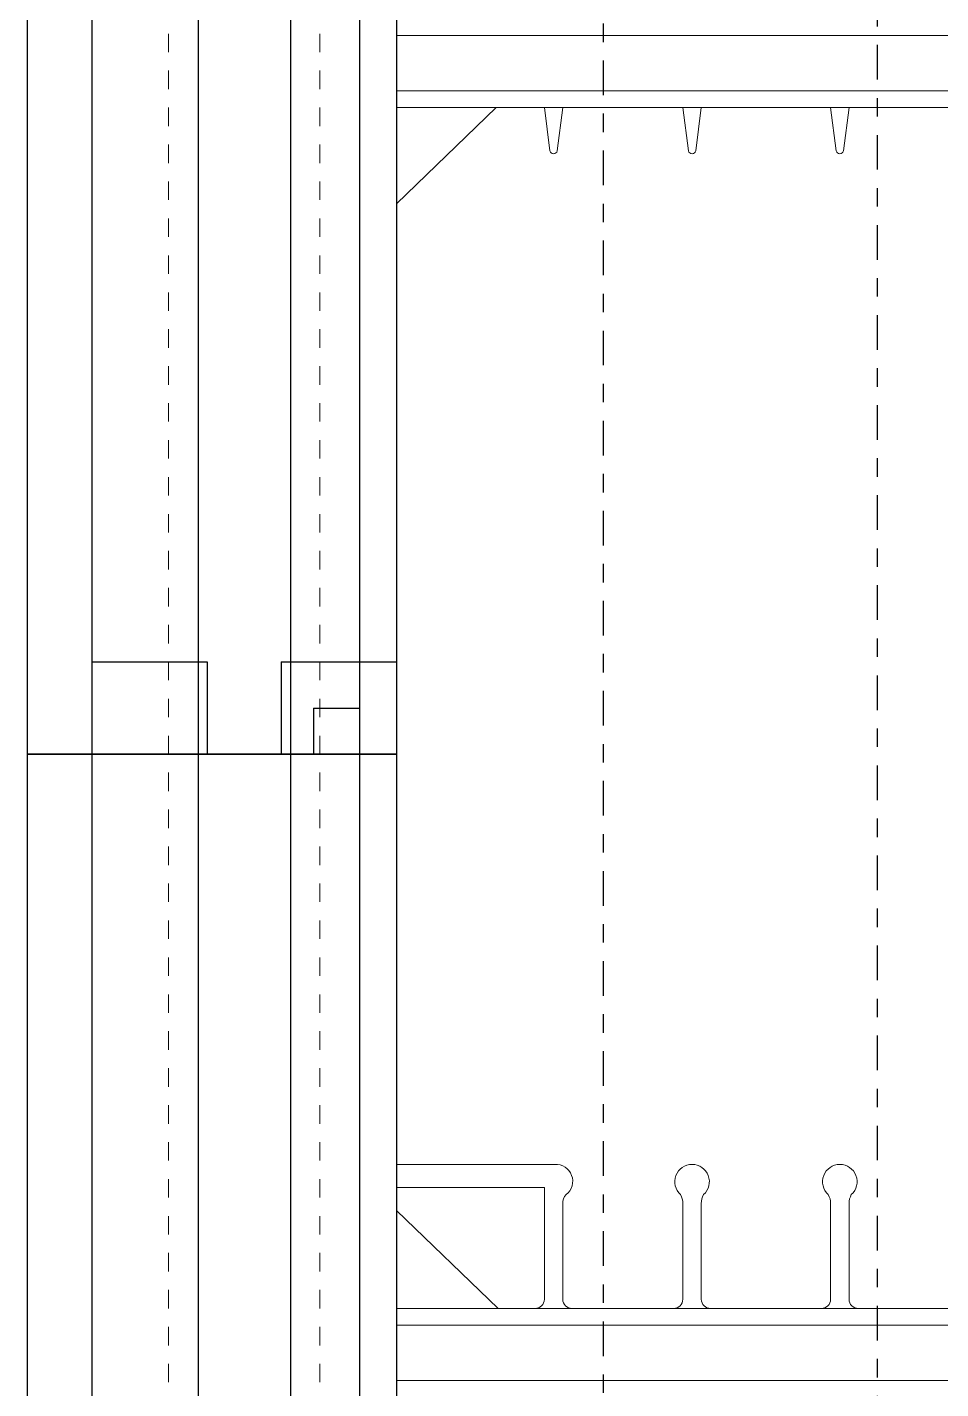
# Model space of a CAD drawing. Header units: inches. Extents: x -81.3 to -8.2, y 163 to 241.3.
# Drawn here: x -52.04 to -47.09, y 190.34 to 197.71 of the extents above; entities that cross this region are included whole.
import ezdxf

# ---------------------------------------------------------------- set-up
doc = ezdxf.new("R2010")
doc.units = ezdxf.units.IN
doc.header["$MEASUREMENT"] = 0
for name, pattern in [('CENTER', [2, 1.25, -0.25, 0.25, -0.25]), ('DASHED2', [0.375, 0.25, -0.125]), ('HIDDEN', [0.375, 0.25, -0.125])]:
    doc.linetypes.add(name, pattern=pattern)
for name, color, linetype, lineweight in [('A2 Hatch', 8, 'Continuous', 9), ('DETAILS', 7, 'Continuous', 13), ('REBAR', 2, 'CENTER', 30)]:
    doc.layers.add(name, color=color, linetype=linetype, lineweight=lineweight)

msp = doc.modelspace()

# ---------------------------------------------------------------- linework, layer by layer
at = {"color": 1}
for p, q in [((-51.6863, 206.2715), (-51.6863, 193.7715)), ((-51.1113, 206.2715), (-51.1113, 193.7715)), ((-50.6113, 206.2715), (-50.6113, 193.7715)), ((-50.0363, 206.2715), (-50.0363, 193.7715)), ((-50.2363, 206.0215), (-50.2363, 193.7715)), ((-52.0363, 205.7715), (-52.0363, 193.7715)), ((-51.6863, 194.2715), (-51.0613, 194.2715)), ((-51.6863, 194.2715), (-51.0613, 194.2715)), ((-51.6863, 194.2715), (-51.0613, 194.2715)), ((-51.6863, 194.2715), (-51.0613, 194.2715)), ((-51.6863, 194.2715), (-51.0613, 194.2715)), ((-51.6863, 194.2715), (-51.0613, 194.2715)), ((-51.6863, 194.2715), (-51.0613, 194.2715)), ((-51.6863, 194.2715), (-51.0613, 194.2715)), ((-51.6863, 194.2715), (-51.0613, 194.2715)), ((-51.6863, 194.2715), (-51.0613, 194.2715)), ((-51.6863, 194.2715), (-51.0613, 194.2715)), ((-51.6863, 194.2715), (-51.0613, 194.2715)), ((-51.6863, 194.2715), (-51.0613, 194.2715)), ((-51.6863, 194.2715), (-51.0613, 194.2715)), ((-51.6863, 194.2715), (-51.0613, 194.2715)), ((-51.6863, 194.2715), (-51.0613, 194.2715)), ((-51.6863, 194.2715), (-51.0613, 194.2715)), ((-51.6863, 194.2715), (-51.0613, 194.2715)), ((-51.6863, 194.2715), (-51.0613, 194.2715)), ((-51.6863, 194.2715), (-51.0613, 194.2715)), ((-51.6863, 194.2715), (-51.0613, 194.2715)), ((-51.6863, 194.2715), (-51.0613, 194.2715)), ((-51.6863, 194.2715), (-51.0613, 194.2715)), ((-51.6863, 194.2715), (-51.0613, 194.2715)), ((-51.6863, 194.2715), (-51.0613, 194.2715)), ((-51.6863, 194.2715), (-51.0613, 194.2715)), ((-51.6863, 194.2715), (-51.0613, 194.2715)), ((-51.6863, 194.2715), (-51.0613, 194.2715)), ((-51.6863, 194.2715), (-51.6863, 182.3637)), ((-51.6863, 194.2715), (-51.0613, 194.2715)), ((-51.6863, 194.2715), (-51.0613, 194.2715)), ((-51.6863, 194.2715), (-51.0613, 194.2715)), ((-51.6863, 194.2715), (-51.0613, 194.2715)), ((-51.6863, 194.2715), (-51.0613, 194.2715)), ((-51.6863, 194.2715), (-51.0613, 194.2715)), ((-51.6863, 194.2715), (-51.0613, 194.2715)), ((-51.6863, 194.2715), (-51.0613, 194.2715)), ((-51.6863, 194.2715), (-51.0613, 194.2715)), ((-51.6863, 194.2715), (-51.0613, 194.2715)), ((-51.6863, 194.2715), (-51.0613, 194.2715)), ((-51.6863, 194.2715), (-51.0613, 194.2715)), ((-51.1113, 194.2715), (-51.1113, 182.5587)), ((-51.0613, 194.2715), (-51.0613, 193.7715)), ((-51.0613, 194.2715), (-51.0613, 193.7715)), ((-51.0613, 194.2715), (-51.0613, 193.7715)), ((-51.0613, 194.2715), (-51.0613, 193.7715)), ((-51.0613, 194.2715), (-51.0613, 193.7715)), ((-51.0613, 194.2715), (-51.0613, 193.7715)), ((-51.0613, 194.2715), (-51.0613, 193.7715)), ((-51.0613, 194.2715), (-51.0613, 193.7715)), ((-51.0613, 194.2715), (-51.0613, 193.7715)), ((-51.0613, 194.2715), (-51.0613, 193.7715)), ((-51.0613, 194.2715), (-51.0613, 193.7715)), ((-51.0613, 194.2715), (-51.0613, 193.7715)), ((-51.0613, 194.2715), (-51.0613, 193.7715)), ((-51.0613, 194.2715), (-51.0613, 193.7715)), ((-51.0613, 194.2715), (-51.0613, 193.7715)), ((-51.0613, 194.2715), (-51.0613, 193.7715)), ((-51.0613, 194.2715), (-51.0613, 193.7715)), ((-51.0613, 194.2715), (-51.0613, 193.7715)), ((-51.0613, 194.2715), (-51.0613, 193.7715)), ((-51.0613, 194.2715), (-51.0613, 193.7715)), ((-51.0613, 194.2715), (-51.0613, 193.7715)), ((-51.0613, 194.2715), (-51.0613, 193.7715)), ((-51.0613, 194.2715), (-51.0613, 193.7715)), ((-51.0613, 194.2715), (-51.0613, 193.7715)), ((-51.0613, 194.2715), (-51.0613, 193.7715)), ((-51.0613, 194.2715), (-51.0613, 193.7715)), ((-51.0613, 194.2715), (-51.0613, 193.7715)), ((-51.0613, 194.2715), (-51.0613, 193.7715)), ((-51.0613, 194.2715), (-51.0613, 193.7715)), ((-51.0613, 194.2715), (-51.0613, 193.7715)), ((-51.0613, 194.2715), (-51.0613, 193.7715)), ((-51.0613, 194.2715), (-51.0613, 193.7715)), ((-51.0613, 194.2715), (-51.0613, 193.7715)), ((-51.0613, 194.2715), (-51.0613, 193.7715)), ((-51.0613, 194.2715), (-51.0613, 193.7715)), ((-51.0613, 194.2715), (-51.0613, 193.7715)), ((-51.0613, 194.2715), (-51.0613, 193.7715)), ((-51.0613, 194.2715), (-51.0613, 193.7715)), ((-51.0613, 194.2715), (-51.0613, 193.7715)), ((-51.0613, 194.2715), (-51.0613, 193.7715)), ((-50.6613, 194.2715), (-50.6613, 193.7715)), ((-50.6613, 194.2715), (-50.0363, 194.2715)), ((-50.6613, 194.2715), (-50.6613, 193.7715)), ((-50.6613, 194.2715), (-50.0363, 194.2715)), ((-50.6613, 194.2715), (-50.6613, 193.7715)), ((-50.6613, 194.2715), (-50.0363, 194.2715)), ((-50.6613, 194.2715), (-50.6613, 193.7715)), ((-50.6613, 194.2715), (-50.0363, 194.2715)), ((-50.6613, 194.2715), (-50.6613, 193.7715)), ((-50.6613, 194.2715), (-50.0363, 194.2715)), ((-50.6613, 194.2715), (-50.6613, 193.7715)), ((-50.6613, 194.2715), (-50.0363, 194.2715)), ((-50.6613, 194.2715), (-50.6613, 193.7715)), ((-50.6613, 194.2715), (-50.0363, 194.2715)), ((-50.6613, 194.2715), (-50.6613, 193.7715)), ((-50.6613, 194.2715), (-50.0363, 194.2715)), ((-50.6613, 194.2715), (-50.6613, 193.7715)), ((-50.6613, 194.2715), (-50.0363, 194.2715)), ((-50.6613, 194.2715), (-50.6613, 193.7715)), ((-50.6613, 194.2715), (-50.0363, 194.2715)), ((-50.6613, 194.2715), (-50.6613, 193.7715)), ((-50.6613, 194.2715), (-50.0363, 194.2715)), ((-50.6613, 194.2715), (-50.6613, 193.7715)), ((-50.6613, 194.2715), (-50.0363, 194.2715)), ((-50.6613, 194.2715), (-50.6613, 193.7715)), ((-50.6613, 194.2715), (-50.0363, 194.2715)), ((-50.6613, 194.2715), (-50.6613, 193.7715)), ((-50.6613, 194.2715), (-50.0363, 194.2715)), ((-50.6613, 194.2715), (-50.6613, 193.7715)), ((-50.6613, 194.2715), (-50.0363, 194.2715)), ((-50.6613, 194.2715), (-50.6613, 193.7715)), ((-50.6613, 194.2715), (-50.0363, 194.2715)), ((-50.6613, 194.2715), (-50.6613, 193.7715)), ((-50.6613, 194.2715), (-50.0363, 194.2715)), ((-50.6613, 194.2715), (-50.6613, 193.7715)), ((-50.6613, 194.2715), (-50.0363, 194.2715)), ((-50.6613, 194.2715), (-50.6613, 193.7715)), ((-50.6613, 194.2715), (-50.0363, 194.2715)), ((-50.6613, 194.2715), (-50.6613, 193.7715)), ((-50.6613, 194.2715), (-50.0363, 194.2715)), ((-50.6613, 194.2715), (-50.6613, 193.7715)), ((-50.6613, 194.2715), (-50.0363, 194.2715)), ((-50.6613, 194.2715), (-50.6613, 193.7715)), ((-50.6613, 194.2715), (-50.0363, 194.2715)), ((-50.6613, 194.2715), (-50.6613, 193.7715)), ((-50.6613, 194.2715), (-50.0363, 194.2715)), ((-50.6613, 194.2715), (-50.6613, 193.7715)), ((-50.6613, 194.2715), (-50.0363, 194.2715)), ((-50.6613, 194.2715), (-50.6613, 193.7715)), ((-50.6613, 194.2715), (-50.0363, 194.2715)), ((-50.6613, 194.2715), (-50.6613, 193.7715)), ((-50.6613, 194.2715), (-50.0363, 194.2715)), ((-50.6613, 194.2715), (-50.6613, 193.7715)), ((-50.6613, 194.2715), (-50.0363, 194.2715)), ((-50.6613, 194.2715), (-50.6613, 193.7715)), ((-50.6613, 194.2715), (-50.0363, 194.2715)), ((-50.6613, 194.2715), (-50.6613, 193.7715)), ((-50.6613, 194.2715), (-50.0363, 194.2715)), ((-50.6613, 194.2715), (-50.6613, 193.7715)), ((-50.6613, 194.2715), (-50.0363, 194.2715)), ((-50.6613, 194.2715), (-50.6613, 193.7715)), ((-50.6613, 194.2715), (-50.0363, 194.2715)), ((-50.6613, 194.2715), (-50.6613, 193.7715)), ((-50.6613, 194.2715), (-50.0363, 194.2715)), ((-50.6613, 194.2715), (-50.6613, 193.7715)), ((-50.6613, 194.2715), (-50.0363, 194.2715)), ((-50.6613, 194.2715), (-50.6613, 193.7715)), ((-50.6613, 194.2715), (-50.0363, 194.2715)), ((-50.6613, 194.2715), (-50.6613, 193.7715)), ((-50.6613, 194.2715), (-50.0363, 194.2715)), ((-50.6613, 194.2715), (-50.6613, 193.7715)), ((-50.6613, 194.2715), (-50.0363, 194.2715)), ((-50.6613, 194.2715), (-50.6613, 193.7715)), ((-50.6613, 194.2715), (-50.0363, 194.2715)), ((-50.6613, 194.2715), (-50.6613, 193.7715)), ((-50.6613, 194.2715), (-50.0363, 194.2715)), ((-50.6613, 194.2715), (-50.6613, 193.7715)), ((-50.6613, 194.2715), (-50.0363, 194.2715)), ((-50.6613, 194.2715), (-50.6613, 193.7715)), ((-50.6613, 194.2715), (-50.0363, 194.2715)), ((-50.6113, 194.2715), (-50.6113, 182.7283)), ((-50.0363, 194.2715), (-50.0363, 182.9233)), ((-50.4863, 194.0215), (-50.4863, 193.7715)), ((-50.4863, 194.0215), (-50.2363, 194.0215)), ((-50.4863, 194.0215), (-50.4863, 193.7715)), ((-50.4863, 194.0215), (-50.2363, 194.0215)), ((-50.4863, 194.0215), (-50.4863, 193.7715)), ((-50.4863, 194.0215), (-50.2363, 194.0215)), ((-50.4863, 194.0215), (-50.4863, 193.7715)), ((-50.4863, 194.0215), (-50.2363, 194.0215)), ((-50.4863, 194.0215), (-50.4863, 193.7715)), ((-50.4863, 194.0215), (-50.2363, 194.0215)), ((-50.4863, 194.0215), (-50.4863, 193.7715)), ((-50.4863, 194.0215), (-50.2363, 194.0215)), ((-50.4863, 194.0215), (-50.4863, 193.7715)), ((-50.4863, 194.0215), (-50.2363, 194.0215)), ((-50.4863, 194.0215), (-50.4863, 193.7715)), ((-50.4863, 194.0215), (-50.2363, 194.0215)), ((-50.4863, 194.0215), (-50.4863, 193.7715)), ((-50.4863, 194.0215), (-50.2363, 194.0215)), ((-50.4863, 194.0215), (-50.4863, 193.7715)), ((-50.4863, 194.0215), (-50.2363, 194.0215)), ((-50.4863, 194.0215), (-50.4863, 193.7715)), ((-50.4863, 194.0215), (-50.2363, 194.0215)), ((-50.4863, 194.0215), (-50.4863, 193.7715)), ((-50.4863, 194.0215), (-50.2363, 194.0215)), ((-50.4863, 194.0215), (-50.4863, 193.7715)), ((-50.4863, 194.0215), (-50.2363, 194.0215)), ((-50.4863, 194.0215), (-50.4863, 193.7715)), ((-50.4863, 194.0215), (-50.2363, 194.0215)), ((-50.4863, 194.0215), (-50.4863, 193.7715)), ((-50.4863, 194.0215), (-50.2363, 194.0215)), ((-50.4863, 194.0215), (-50.4863, 193.7715)), ((-50.4863, 194.0215), (-50.2363, 194.0215)), ((-50.4863, 194.0215), (-50.4863, 193.7715)), ((-50.4863, 194.0215), (-50.2363, 194.0215)), ((-50.4863, 194.0215), (-50.4863, 193.7715)), ((-50.4863, 194.0215), (-50.2363, 194.0215)), ((-50.4863, 194.0215), (-50.4863, 193.7715)), ((-50.4863, 194.0215), (-50.2363, 194.0215)), ((-50.4863, 194.0215), (-50.4863, 193.7715)), ((-50.4863, 194.0215), (-50.2363, 194.0215)), ((-50.4863, 194.0215), (-50.4863, 193.7715)), ((-50.4863, 194.0215), (-50.2363, 194.0215)), ((-50.4863, 194.0215), (-50.4863, 193.7715)), ((-50.4863, 194.0215), (-50.2363, 194.0215)), ((-50.4863, 194.0215), (-50.4863, 193.7715)), ((-50.4863, 194.0215), (-50.2363, 194.0215)), ((-50.4863, 194.0215), (-50.4863, 193.7715)), ((-50.4863, 194.0215), (-50.2363, 194.0215)), ((-50.4863, 194.0215), (-50.4863, 193.7715)), ((-50.4863, 194.0215), (-50.2363, 194.0215)), ((-50.4863, 194.0215), (-50.4863, 193.7715)), ((-50.4863, 194.0215), (-50.2363, 194.0215)), ((-50.4863, 194.0215), (-50.4863, 193.7715)), ((-50.4863, 194.0215), (-50.2363, 194.0215)), ((-50.4863, 194.0215), (-50.4863, 193.7715)), ((-50.4863, 194.0215), (-50.2363, 194.0215)), ((-50.4863, 194.0215), (-50.4863, 193.7715)), ((-50.4863, 194.0215), (-50.2363, 194.0215)), ((-50.4863, 194.0215), (-50.4863, 193.7715)), ((-50.4863, 194.0215), (-50.2363, 194.0215)), ((-50.4863, 194.0215), (-50.4863, 193.7715)), ((-50.4863, 194.0215), (-50.2363, 194.0215)), ((-50.4863, 194.0215), (-50.4863, 193.7715)), ((-50.4863, 194.0215), (-50.2363, 194.0215)), ((-50.4863, 194.0215), (-50.4863, 193.7715)), ((-50.4863, 194.0215), (-50.2363, 194.0215)), ((-50.4863, 194.0215), (-50.4863, 193.7715)), ((-50.4863, 194.0215), (-50.2363, 194.0215)), ((-50.4863, 194.0215), (-50.4863, 193.7715)), ((-50.4863, 194.0215), (-50.2363, 194.0215)), ((-50.4863, 194.0215), (-50.4863, 193.7715)), ((-50.4863, 194.0215), (-50.2363, 194.0215)), ((-50.4863, 194.0215), (-50.4863, 193.7715)), ((-50.4863, 194.0215), (-50.2363, 194.0215)), ((-50.4863, 194.0215), (-50.4863, 193.7715)), ((-50.4863, 194.0215), (-50.2363, 194.0215)), ((-50.4863, 194.0215), (-50.4863, 193.7715)), ((-50.4863, 194.0215), (-50.2363, 194.0215)), ((-50.4863, 194.0215), (-50.4863, 193.7715)), ((-50.4863, 194.0215), (-50.2363, 194.0215)), ((-50.2363, 194.0215), (-50.2363, 182.8555)), ((-52.0363, 193.7715), (-50.0363, 193.7715)), ((-52.0363, 193.7715), (-50.4863, 193.7715)), ((-52.0363, 193.7715), (-50.0363, 193.7715)), ((-52.0363, 193.7715), (-50.0363, 193.7715)), ((-52.0363, 193.7715), (-50.4863, 193.7715)), ((-52.0363, 193.7715), (-50.0363, 193.7715)), ((-52.0363, 193.7715), (-50.0363, 193.7715)), ((-52.0363, 193.7715), (-50.0363, 193.7715)), ((-52.0363, 193.7715), (-50.4863, 193.7715)), ((-52.0363, 193.7715), (-50.0363, 193.7715)), ((-52.0363, 193.7715), (-50.0363, 193.7715)), ((-52.0363, 193.7715), (-50.4863, 193.7715)), ((-52.0363, 193.7715), (-50.0363, 193.7715)), ((-52.0363, 193.7715), (-50.0363, 193.7715)), ((-52.0363, 193.7715), (-50.0363, 193.7715)), ((-52.0363, 193.7715), (-50.4863, 193.7715)), ((-52.0363, 193.7715), (-50.0363, 193.7715)), ((-52.0363, 193.7715), (-50.0363, 193.7715)), ((-52.0363, 193.7715), (-50.4863, 193.7715)), ((-52.0363, 193.7715), (-50.0363, 193.7715)), ((-52.0363, 193.7715), (-50.0363, 193.7715)), ((-52.0363, 193.7715), (-50.0363, 193.7715)), ((-52.0363, 193.7715), (-50.4863, 193.7715)), ((-52.0363, 193.7715), (-50.0363, 193.7715)), ((-52.0363, 193.7715), (-50.0363, 193.7715)), ((-52.0363, 193.7715), (-50.4863, 193.7715)), ((-52.0363, 193.7715), (-50.0363, 193.7715)), ((-52.0363, 193.7715), (-50.0363, 193.7715)), ((-52.0363, 193.7715), (-50.0363, 193.7715)), ((-52.0363, 193.7715), (-50.4863, 193.7715)), ((-52.0363, 193.7715), (-50.0363, 193.7715)), ((-52.0363, 193.7715), (-50.0363, 193.7715)), ((-52.0363, 193.7715), (-50.4863, 193.7715)), ((-52.0363, 193.7715), (-50.0363, 193.7715)), ((-52.0363, 193.7715), (-50.0363, 193.7715)), ((-52.0363, 193.7715), (-50.0363, 193.7715)), ((-52.0363, 193.7715), (-50.4863, 193.7715)), ((-52.0363, 193.7715), (-50.0363, 193.7715)), ((-52.0363, 193.7715), (-50.0363, 193.7715)), ((-52.0363, 193.7715), (-50.4863, 193.7715)), ((-52.0363, 193.7715), (-50.0363, 193.7715)), ((-52.0363, 193.7715), (-50.0363, 193.7715)), ((-52.0363, 193.7715), (-50.0363, 193.7715)), ((-52.0363, 193.7715), (-50.4863, 193.7715)), ((-52.0363, 193.7715), (-50.0363, 193.7715)), ((-52.0363, 193.7715), (-50.0363, 193.7715)), ((-52.0363, 193.7715), (-50.4863, 193.7715)), ((-52.0363, 193.7715), (-50.0363, 193.7715)), ((-52.0363, 193.7715), (-50.0363, 193.7715)), ((-52.0363, 193.7715), (-50.0363, 193.7715)), ((-52.0363, 193.7715), (-50.4863, 193.7715)), ((-52.0363, 193.7715), (-50.0363, 193.7715)), ((-52.0363, 193.7715), (-50.0363, 193.7715)), ((-52.0363, 193.7715), (-50.4863, 193.7715)), ((-52.0363, 193.7715), (-50.0363, 193.7715)), ((-52.0363, 193.7715), (-50.0363, 193.7715)), ((-52.0363, 193.7715), (-50.0363, 193.7715)), ((-52.0363, 193.7715), (-50.4863, 193.7715)), ((-52.0363, 193.7715), (-50.0363, 193.7715)), ((-52.0363, 193.7715), (-50.0363, 193.7715)), ((-52.0363, 193.7715), (-50.4863, 193.7715)), ((-52.0363, 193.7715), (-50.0363, 193.7715)), ((-52.0363, 193.7715), (-50.0363, 193.7715)), ((-52.0363, 193.7715), (-50.0363, 193.7715)), ((-52.0363, 193.7715), (-50.4863, 193.7715)), ((-52.0363, 193.7715), (-50.0363, 193.7715)), ((-52.0363, 193.7715), (-50.0363, 193.7715)), ((-52.0363, 193.7715), (-50.4863, 193.7715)), ((-52.0363, 193.7715), (-50.0363, 193.7715)), ((-52.0363, 193.7715), (-50.0363, 193.7715)), ((-52.0363, 193.7715), (-50.0363, 193.7715)), ((-52.0363, 193.7715), (-50.4863, 193.7715)), ((-52.0363, 193.7715), (-50.0363, 193.7715)), ((-52.0363, 193.7715), (-50.0363, 193.7715)), ((-52.0363, 193.7715), (-50.4863, 193.7715)), ((-52.0363, 193.7715), (-50.0363, 193.7715)), ((-52.0363, 193.7715), (-50.0363, 193.7715)), ((-52.0363, 193.7715), (-50.0363, 193.7715)), ((-52.0363, 193.7715), (-50.4863, 193.7715)), ((-52.0363, 193.7715), (-50.0363, 193.7715)), ((-52.0363, 193.7715), (-50.0363, 193.7715)), ((-52.0363, 193.7715), (-50.4863, 193.7715)), ((-52.0363, 193.7715), (-50.0363, 193.7715)), ((-52.0363, 193.7715), (-50.0363, 193.7715)), ((-52.0363, 193.7715), (-50.0363, 193.7715)), ((-52.0363, 193.7715), (-50.4863, 193.7715)), ((-52.0363, 193.7715), (-50.0363, 193.7715)), ((-52.0363, 193.7715), (-50.0363, 193.7715)), ((-52.0363, 193.7715), (-50.4863, 193.7715)), ((-52.0363, 193.7715), (-50.0363, 193.7715)), ((-52.0363, 193.7715), (-50.0363, 193.7715)), ((-52.0363, 193.7715), (-50.0363, 193.7715)), ((-52.0363, 193.7715), (-50.4863, 193.7715)), ((-52.0363, 193.7715), (-50.0363, 193.7715)), ((-52.0363, 193.7715), (-50.0363, 193.7715)), ((-52.0363, 193.7715), (-52.0363, 182.245)), ((-52.0363, 193.7715), (-50.4863, 193.7715)), ((-52.0363, 193.7715), (-50.0363, 193.7715)), ((-52.0363, 193.7715), (-50.0363, 193.7715)), ((-52.0363, 193.7715), (-50.0363, 193.7715)), ((-52.0363, 193.7715), (-50.4863, 193.7715)), ((-52.0363, 193.7715), (-50.0363, 193.7715)), ((-52.0363, 193.7715), (-50.0363, 193.7715)), ((-52.0363, 193.7715), (-50.4863, 193.7715)), ((-52.0363, 193.7715), (-50.0363, 193.7715)), ((-52.0363, 193.7715), (-50.0363, 193.7715)), ((-52.0363, 193.7715), (-50.0363, 193.7715)), ((-52.0363, 193.7715), (-50.4863, 193.7715)), ((-52.0363, 193.7715), (-50.0363, 193.7715)), ((-52.0363, 193.7715), (-50.0363, 193.7715)), ((-52.0363, 193.7715), (-50.4863, 193.7715)), ((-52.0363, 193.7715), (-50.0363, 193.7715)), ((-52.0363, 193.7715), (-50.0363, 193.7715)), ((-52.0363, 193.7715), (-50.0363, 193.7715)), ((-52.0363, 193.7715), (-50.4863, 193.7715)), ((-52.0363, 193.7715), (-50.0363, 193.7715)), ((-52.0363, 193.7715), (-50.0363, 193.7715)), ((-52.0363, 193.7715), (-50.4863, 193.7715)), ((-52.0363, 193.7715), (-50.0363, 193.7715)), ((-52.0363, 193.7715), (-50.0363, 193.7715)), ((-52.0363, 193.7715), (-50.0363, 193.7715)), ((-52.0363, 193.7715), (-50.4863, 193.7715)), ((-52.0363, 193.7715), (-50.0363, 193.7715)), ((-52.0363, 193.7715), (-50.0363, 193.7715)), ((-52.0363, 193.7715), (-50.4863, 193.7715)), ((-52.0363, 193.7715), (-50.0363, 193.7715)), ((-52.0363, 193.7715), (-50.0363, 193.7715)), ((-52.0363, 193.7715), (-50.0363, 193.7715)), ((-52.0363, 193.7715), (-50.4863, 193.7715)), ((-52.0363, 193.7715), (-50.0363, 193.7715)), ((-52.0363, 193.7715), (-50.0363, 193.7715)), ((-52.0363, 193.7715), (-50.4863, 193.7715)), ((-52.0363, 193.7715), (-50.0363, 193.7715)), ((-52.0363, 193.7715), (-50.0363, 193.7715)), ((-52.0363, 193.7715), (-50.0363, 193.7715)), ((-52.0363, 193.7715), (-50.4863, 193.7715)), ((-52.0363, 193.7715), (-50.0363, 193.7715)), ((-52.0363, 193.7715), (-50.0363, 193.7715)), ((-52.0363, 193.7715), (-50.4863, 193.7715)), ((-52.0363, 193.7715), (-50.0363, 193.7715)), ((-52.0363, 193.7715), (-50.0363, 193.7715)), ((-50.6113, 193.7715), (-51.1113, 193.7715)), ((-50.6113, 193.7715), (-51.1113, 193.7715)), ((-50.6113, 193.7715), (-51.1113, 193.7715)), ((-50.6113, 193.7715), (-51.1113, 193.7715)), ((-50.6113, 193.7715), (-51.1113, 193.7715)), ((-50.6113, 193.7715), (-51.1113, 193.7715)), ((-50.6113, 193.7715), (-51.1113, 193.7715)), ((-50.6113, 193.7715), (-51.1113, 193.7715)), ((-50.6113, 193.7715), (-51.1113, 193.7715)), ((-50.6113, 193.7715), (-51.1113, 193.7715)), ((-50.6113, 193.7715), (-51.1113, 193.7715)), ((-50.6113, 193.7715), (-51.1113, 193.7715)), ((-50.6113, 193.7715), (-51.1113, 193.7715)), ((-50.6113, 193.7715), (-51.1113, 193.7715)), ((-50.6113, 193.7715), (-51.1113, 193.7715)), ((-50.6113, 193.7715), (-51.1113, 193.7715)), ((-50.6113, 193.7715), (-51.1113, 193.7715)), ((-50.6113, 193.7715), (-51.1113, 193.7715)), ((-50.6113, 193.7715), (-51.1113, 193.7715)), ((-50.6113, 193.7715), (-51.1113, 193.7715)), ((-50.6113, 193.7715), (-51.1113, 193.7715)), ((-50.6113, 193.7715), (-51.1113, 193.7715)), ((-50.6113, 193.7715), (-51.1113, 193.7715)), ((-50.6113, 193.7715), (-51.1113, 193.7715)), ((-50.6113, 193.7715), (-51.1113, 193.7715)), ((-50.6113, 193.7715), (-51.1113, 193.7715)), ((-50.6113, 193.7715), (-51.1113, 193.7715)), ((-50.6113, 193.7715), (-51.1113, 193.7715)), ((-50.6113, 193.7715), (-51.1113, 193.7715)), ((-50.6113, 193.7715), (-51.1113, 193.7715)), ((-50.6113, 193.7715), (-51.1113, 193.7715)), ((-50.6113, 193.7715), (-51.1113, 193.7715)), ((-50.6113, 193.7715), (-51.1113, 193.7715)), ((-50.6113, 193.7715), (-51.1113, 193.7715)), ((-50.6113, 193.7715), (-51.1113, 193.7715)), ((-50.6113, 193.7715), (-51.1113, 193.7715)), ((-50.6113, 193.7715), (-51.1113, 193.7715)), ((-50.6113, 193.7715), (-51.1113, 193.7715)), ((-50.6113, 193.7715), (-51.1113, 193.7715)), ((-50.6113, 193.7715), (-51.1113, 193.7715)), ((-50.2363, 193.7715), (-50.0363, 193.7715)), ((-50.2363, 193.7715), (-50.0363, 193.7715)), ((-50.2363, 193.7715), (-50.0363, 193.7715)), ((-50.2363, 193.7715), (-50.0363, 193.7715)), ((-50.2363, 193.7715), (-50.0363, 193.7715)), ((-50.2363, 193.7715), (-50.0363, 193.7715)), ((-50.2363, 193.7715), (-50.0363, 193.7715)), ((-50.2363, 193.7715), (-50.0363, 193.7715)), ((-50.2363, 193.7715), (-50.0363, 193.7715)), ((-50.2363, 193.7715), (-50.0363, 193.7715)), ((-50.2363, 193.7715), (-50.0363, 193.7715)), ((-50.2363, 193.7715), (-50.0363, 193.7715)), ((-50.2363, 193.7715), (-50.0363, 193.7715)), ((-50.2363, 193.7715), (-50.0363, 193.7715)), ((-50.2363, 193.7715), (-50.0363, 193.7715)), ((-50.2363, 193.7715), (-50.0363, 193.7715)), ((-50.2363, 193.7715), (-50.0363, 193.7715)), ((-50.2363, 193.7715), (-50.0363, 193.7715)), ((-50.2363, 193.7715), (-50.0363, 193.7715)), ((-50.2363, 193.7715), (-50.0363, 193.7715)), ((-50.2363, 193.7715), (-50.0363, 193.7715)), ((-50.2363, 193.7715), (-50.0363, 193.7715)), ((-50.2363, 193.7715), (-50.0363, 193.7715)), ((-50.2363, 193.7715), (-50.0363, 193.7715)), ((-50.2363, 193.7715), (-50.0363, 193.7715)), ((-50.2363, 193.7715), (-50.0363, 193.7715)), ((-50.2363, 193.7715), (-50.0363, 193.7715)), ((-50.2363, 193.7715), (-50.0363, 193.7715)), ((-50.2363, 193.7715), (-50.0363, 193.7715)), ((-50.2363, 193.7715), (-50.0363, 193.7715)), ((-50.2363, 193.7715), (-50.0363, 193.7715)), ((-50.2363, 193.7715), (-50.0363, 193.7715)), ((-50.2363, 193.7715), (-50.0363, 193.7715)), ((-50.2363, 193.7715), (-50.0363, 193.7715)), ((-50.2363, 193.7715), (-50.0363, 193.7715)), ((-50.2363, 193.7715), (-50.0363, 193.7715)), ((-50.2363, 193.7715), (-50.0363, 193.7715)), ((-50.2363, 193.7715), (-50.0363, 193.7715)), ((-50.2363, 193.7715), (-50.0363, 193.7715)), ((-50.2363, 193.7715), (-50.0363, 193.7715))]:
    msp.add_line(p, q, dxfattribs=at)
at = {"color": 1, "linetype": 'HIDDEN', "ltscale": 0.02}
for p, q in [((-51.6863, 194.2715), (-51.0613, 194.2715)), ((-51.6863, 194.2715), (-51.0613, 194.2715)), ((-51.6863, 194.2715), (-51.0613, 194.2715)), ((-51.6863, 194.2715), (-51.0613, 194.2715)), ((-51.6863, 194.2715), (-51.0613, 194.2715)), ((-51.6863, 194.2715), (-51.0613, 194.2715)), ((-51.6863, 194.2715), (-51.0613, 194.2715)), ((-51.6863, 194.2715), (-51.0613, 194.2715)), ((-51.6863, 194.2715), (-51.0613, 194.2715)), ((-51.6863, 194.2715), (-51.0613, 194.2715)), ((-51.6863, 194.2715), (-51.0613, 194.2715)), ((-51.6863, 194.2715), (-51.0613, 194.2715)), ((-51.6863, 194.2715), (-51.0613, 194.2715)), ((-51.6863, 194.2715), (-51.0613, 194.2715)), ((-51.6863, 194.2715), (-51.0613, 194.2715)), ((-51.6863, 194.2715), (-51.0613, 194.2715)), ((-51.6863, 194.2715), (-51.0613, 194.2715)), ((-51.6863, 194.2715), (-51.0613, 194.2715)), ((-51.6863, 194.2715), (-51.0613, 194.2715)), ((-51.6863, 194.2715), (-51.0613, 194.2715)), ((-51.6863, 194.2715), (-51.0613, 194.2715)), ((-51.6863, 194.2715), (-51.0613, 194.2715)), ((-51.6863, 194.2715), (-51.0613, 194.2715)), ((-51.6863, 194.2715), (-51.0613, 194.2715)), ((-51.6863, 194.2715), (-51.0613, 194.2715)), ((-51.6863, 194.2715), (-51.0613, 194.2715)), ((-51.6863, 194.2715), (-51.0613, 194.2715)), ((-51.6863, 194.2715), (-51.0613, 194.2715)), ((-51.6863, 194.2715), (-51.0613, 194.2715)), ((-51.6863, 194.2715), (-51.0613, 194.2715)), ((-51.6863, 194.2715), (-51.0613, 194.2715)), ((-51.6863, 194.2715), (-51.0613, 194.2715)), ((-51.6863, 194.2715), (-51.0613, 194.2715)), ((-51.6863, 194.2715), (-51.0613, 194.2715)), ((-51.6863, 194.2715), (-51.0613, 194.2715)), ((-51.6863, 194.2715), (-51.0613, 194.2715)), ((-51.6863, 194.2715), (-51.0613, 194.2715)), ((-51.6863, 194.2715), (-51.0613, 194.2715)), ((-51.6863, 194.2715), (-51.0613, 194.2715)), ((-51.6863, 194.2715), (-51.0613, 194.2715)), ((-51.6863, 194.2715), (-51.0613, 194.2715)), ((-51.6863, 194.2715), (-51.0613, 194.2715)), ((-51.6863, 194.2715), (-51.0613, 194.2715)), ((-51.6863, 194.2715), (-51.0613, 194.2715)), ((-51.6863, 194.2715), (-51.0613, 194.2715)), ((-51.6863, 194.2715), (-51.0613, 194.2715)), ((-51.6863, 194.2715), (-51.0613, 194.2715)), ((-51.6863, 194.2715), (-51.0613, 194.2715)), ((-51.6863, 194.2715), (-51.0613, 194.2715)), ((-51.6863, 194.2715), (-51.0613, 194.2715)), ((-51.6863, 194.2715), (-51.0613, 194.2715)), ((-51.6863, 194.2715), (-51.0613, 194.2715)), ((-51.6863, 194.2715), (-51.0613, 194.2715)), ((-51.6863, 194.2715), (-51.0613, 194.2715)), ((-51.6863, 194.2715), (-51.0613, 194.2715)), ((-51.6863, 194.2715), (-51.0613, 194.2715)), ((-51.6863, 194.2715), (-51.0613, 194.2715)), ((-51.6863, 194.2715), (-51.0613, 194.2715)), ((-51.6863, 194.2715), (-51.0613, 194.2715)), ((-51.6863, 194.2715), (-51.0613, 194.2715)), ((-51.6863, 194.2715), (-51.0613, 194.2715)), ((-51.6863, 194.2715), (-51.0613, 194.2715)), ((-51.6863, 194.2715), (-51.0613, 194.2715)), ((-51.6863, 194.2715), (-51.0613, 194.2715)), ((-51.6863, 194.2715), (-51.0613, 194.2715)), ((-51.6863, 194.2715), (-51.0613, 194.2715)), ((-51.6863, 194.2715), (-51.0613, 194.2715)), ((-51.6863, 194.2715), (-51.0613, 194.2715)), ((-51.6863, 194.2715), (-51.0613, 194.2715)), ((-51.6863, 194.2715), (-51.0613, 194.2715)), ((-51.6863, 194.2715), (-51.0613, 194.2715)), ((-51.6863, 194.2715), (-51.0613, 194.2715)), ((-51.6863, 194.2715), (-51.0613, 194.2715)), ((-51.6863, 194.2715), (-51.0613, 194.2715)), ((-51.6863, 194.2715), (-51.0613, 194.2715)), ((-51.6863, 194.2715), (-51.0613, 194.2715)), ((-51.6863, 194.2715), (-51.0613, 194.2715)), ((-51.6863, 194.2715), (-51.0613, 194.2715)), ((-51.6863, 194.2715), (-51.0613, 194.2715)), ((-51.6863, 194.2715), (-51.0613, 194.2715)), ((-51.6863, 194.2715), (-51.0613, 194.2715)), ((-51.6863, 194.2715), (-51.0613, 194.2715)), ((-51.6863, 194.2715), (-51.0613, 194.2715)), ((-51.6863, 194.2715), (-51.0613, 194.2715)), ((-51.6863, 194.2715), (-51.0613, 194.2715)), ((-51.6863, 194.2715), (-51.0613, 194.2715)), ((-51.6863, 194.2715), (-51.0613, 194.2715)), ((-51.6863, 194.2715), (-51.0613, 194.2715)), ((-51.6863, 194.2715), (-51.0613, 194.2715)), ((-51.6863, 194.2715), (-51.0613, 194.2715)), ((-51.6863, 194.2715), (-51.0613, 194.2715)), ((-51.6863, 194.2715), (-51.0613, 194.2715)), ((-51.6863, 194.2715), (-51.0613, 194.2715)), ((-51.6863, 194.2715), (-51.0613, 194.2715)), ((-51.6863, 194.2715), (-51.0613, 194.2715)), ((-51.6863, 194.2715), (-51.0613, 194.2715)), ((-51.6863, 194.2715), (-51.0613, 194.2715)), ((-51.6863, 194.2715), (-51.0613, 194.2715)), ((-51.6863, 194.2715), (-51.0613, 194.2715)), ((-51.6863, 194.2715), (-51.0613, 194.2715)), ((-51.0613, 194.2715), (-51.0613, 193.7715)), ((-51.0613, 194.2715), (-51.0613, 193.7715)), ((-51.0613, 194.2715), (-51.0613, 193.7715)), ((-51.0613, 194.2715), (-51.0613, 193.7715)), ((-51.0613, 194.2715), (-51.0613, 193.7715)), ((-51.0613, 194.2715), (-51.0613, 193.7715)), ((-51.0613, 194.2715), (-51.0613, 193.7715)), ((-51.0613, 194.2715), (-51.0613, 193.7715)), ((-51.0613, 194.2715), (-51.0613, 193.7715)), ((-51.0613, 194.2715), (-51.0613, 193.7715)), ((-51.0613, 194.2715), (-51.0613, 193.7715)), ((-51.0613, 194.2715), (-51.0613, 193.7715)), ((-51.0613, 194.2715), (-51.0613, 193.7715)), ((-51.0613, 194.2715), (-51.0613, 193.7715)), ((-51.0613, 194.2715), (-51.0613, 193.7715)), ((-51.0613, 194.2715), (-51.0613, 193.7715)), ((-51.0613, 194.2715), (-51.0613, 193.7715)), ((-51.0613, 194.2715), (-51.0613, 193.7715)), ((-51.0613, 194.2715), (-51.0613, 193.7715)), ((-51.0613, 194.2715), (-51.0613, 193.7715)), ((-51.0613, 194.2715), (-51.0613, 193.7715)), ((-51.0613, 194.2715), (-51.0613, 193.7715)), ((-51.0613, 194.2715), (-51.0613, 193.7715)), ((-51.0613, 194.2715), (-51.0613, 193.7715)), ((-51.0613, 194.2715), (-51.0613, 193.7715)), ((-51.0613, 194.2715), (-51.0613, 193.7715)), ((-51.0613, 194.2715), (-51.0613, 193.7715)), ((-51.0613, 194.2715), (-51.0613, 193.7715)), ((-51.0613, 194.2715), (-51.0613, 193.7715)), ((-51.0613, 194.2715), (-51.0613, 193.7715)), ((-51.0613, 194.2715), (-51.0613, 193.7715)), ((-51.0613, 194.2715), (-51.0613, 193.7715)), ((-51.0613, 194.2715), (-51.0613, 193.7715)), ((-51.0613, 194.2715), (-51.0613, 193.7715)), ((-51.0613, 194.2715), (-51.0613, 193.7715)), ((-51.0613, 194.2715), (-51.0613, 193.7715)), ((-51.0613, 194.2715), (-51.0613, 193.7715)), ((-51.0613, 194.2715), (-51.0613, 193.7715)), ((-51.0613, 194.2715), (-51.0613, 193.7715)), ((-51.0613, 194.2715), (-51.0613, 193.7715)), ((-51.0613, 194.2715), (-51.0613, 193.7715)), ((-51.0613, 194.2715), (-51.0613, 193.7715)), ((-51.0613, 194.2715), (-51.0613, 193.7715)), ((-51.0613, 194.2715), (-51.0613, 193.7715)), ((-51.0613, 194.2715), (-51.0613, 193.7715)), ((-51.0613, 194.2715), (-51.0613, 193.7715)), ((-51.0613, 194.2715), (-51.0613, 193.7715)), ((-51.0613, 194.2715), (-51.0613, 193.7715)), ((-51.0613, 194.2715), (-51.0613, 193.7715)), ((-51.0613, 194.2715), (-51.0613, 193.7715)), ((-51.0613, 194.2715), (-51.0613, 193.7715)), ((-51.0613, 194.2715), (-51.0613, 193.7715)), ((-51.0613, 194.2715), (-51.0613, 193.7715)), ((-51.0613, 194.2715), (-51.0613, 193.7715)), ((-51.0613, 194.2715), (-51.0613, 193.7715)), ((-51.0613, 194.2715), (-51.0613, 193.7715)), ((-51.0613, 194.2715), (-51.0613, 193.7715)), ((-51.0613, 194.2715), (-51.0613, 193.7715)), ((-51.0613, 194.2715), (-51.0613, 193.7715)), ((-51.0613, 194.2715), (-51.0613, 193.7715)), ((-51.0613, 194.2715), (-51.0613, 193.7715)), ((-51.0613, 194.2715), (-51.0613, 193.7715)), ((-51.0613, 194.2715), (-51.0613, 193.7715)), ((-51.0613, 194.2715), (-51.0613, 193.7715)), ((-51.0613, 194.2715), (-51.0613, 193.7715)), ((-51.0613, 194.2715), (-51.0613, 193.7715)), ((-51.0613, 194.2715), (-51.0613, 193.7715)), ((-51.0613, 194.2715), (-51.0613, 193.7715)), ((-51.0613, 194.2715), (-51.0613, 193.7715)), ((-51.0613, 194.2715), (-51.0613, 193.7715)), ((-51.0613, 194.2715), (-51.0613, 193.7715)), ((-51.0613, 194.2715), (-51.0613, 193.7715)), ((-51.0613, 194.2715), (-51.0613, 193.7715)), ((-51.0613, 194.2715), (-51.0613, 193.7715)), ((-51.0613, 194.2715), (-51.0613, 193.7715)), ((-51.0613, 194.2715), (-51.0613, 193.7715)), ((-51.0613, 194.2715), (-51.0613, 193.7715)), ((-51.0613, 194.2715), (-51.0613, 193.7715)), ((-51.0613, 194.2715), (-51.0613, 193.7715)), ((-51.0613, 194.2715), (-51.0613, 193.7715)), ((-51.0613, 194.2715), (-51.0613, 193.7715)), ((-51.0613, 194.2715), (-51.0613, 193.7715)), ((-51.0613, 194.2715), (-51.0613, 193.7715)), ((-51.0613, 194.2715), (-51.0613, 193.7715)), ((-51.0613, 194.2715), (-51.0613, 193.7715)), ((-51.0613, 194.2715), (-51.0613, 193.7715)), ((-51.0613, 194.2715), (-51.0613, 193.7715)), ((-51.0613, 194.2715), (-51.0613, 193.7715)), ((-51.0613, 194.2715), (-51.0613, 193.7715)), ((-51.0613, 194.2715), (-51.0613, 193.7715)), ((-51.0613, 194.2715), (-51.0613, 193.7715)), ((-51.0613, 194.2715), (-51.0613, 193.7715)), ((-51.0613, 194.2715), (-51.0613, 193.7715)), ((-51.0613, 194.2715), (-51.0613, 193.7715)), ((-51.0613, 194.2715), (-51.0613, 193.7715)), ((-51.0613, 194.2715), (-51.0613, 193.7715)), ((-51.0613, 194.2715), (-51.0613, 193.7715)), ((-51.0613, 194.2715), (-51.0613, 193.7715)), ((-51.0613, 194.2715), (-51.0613, 193.7715)), ((-51.0613, 194.2715), (-51.0613, 193.7715)), ((-50.6613, 194.2715), (-50.6613, 193.7715)), ((-50.6613, 194.2715), (-50.0363, 194.2715)), ((-50.6613, 194.2715), (-50.6613, 193.7715)), ((-50.6613, 194.2715), (-50.0363, 194.2715)), ((-50.6613, 194.2715), (-50.6613, 193.7715)), ((-50.6613, 194.2715), (-50.0363, 194.2715)), ((-50.6613, 194.2715), (-50.6613, 193.7715)), ((-50.6613, 194.2715), (-50.0363, 194.2715)), ((-50.6613, 194.2715), (-50.6613, 193.7715)), ((-50.6613, 194.2715), (-50.0363, 194.2715)), ((-50.6613, 194.2715), (-50.6613, 193.7715)), ((-50.6613, 194.2715), (-50.0363, 194.2715)), ((-50.6613, 194.2715), (-50.6613, 193.7715)), ((-50.6613, 194.2715), (-50.0363, 194.2715)), ((-50.6613, 194.2715), (-50.6613, 193.7715)), ((-50.6613, 194.2715), (-50.0363, 194.2715)), ((-50.6613, 194.2715), (-50.6613, 193.7715)), ((-50.6613, 194.2715), (-50.0363, 194.2715)), ((-50.6613, 194.2715), (-50.6613, 193.7715)), ((-50.6613, 194.2715), (-50.0363, 194.2715)), ((-50.6613, 194.2715), (-50.6613, 193.7715)), ((-50.6613, 194.2715), (-50.0363, 194.2715)), ((-50.6613, 194.2715), (-50.6613, 193.7715)), ((-50.6613, 194.2715), (-50.0363, 194.2715)), ((-50.6613, 194.2715), (-50.6613, 193.7715)), ((-50.6613, 194.2715), (-50.0363, 194.2715)), ((-50.6613, 194.2715), (-50.6613, 193.7715)), ((-50.6613, 194.2715), (-50.0363, 194.2715)), ((-50.6613, 194.2715), (-50.6613, 193.7715)), ((-50.6613, 194.2715), (-50.0363, 194.2715)), ((-50.6613, 194.2715), (-50.6613, 193.7715)), ((-50.6613, 194.2715), (-50.0363, 194.2715)), ((-50.6613, 194.2715), (-50.6613, 193.7715)), ((-50.6613, 194.2715), (-50.0363, 194.2715)), ((-50.6613, 194.2715), (-50.6613, 193.7715)), ((-50.6613, 194.2715), (-50.0363, 194.2715)), ((-50.6613, 194.2715), (-50.6613, 193.7715)), ((-50.6613, 194.2715), (-50.0363, 194.2715)), ((-50.6613, 194.2715), (-50.6613, 193.7715)), ((-50.6613, 194.2715), (-50.0363, 194.2715)), ((-50.6613, 194.2715), (-50.6613, 193.7715)), ((-50.6613, 194.2715), (-50.0363, 194.2715)), ((-50.6613, 194.2715), (-50.6613, 193.7715)), ((-50.6613, 194.2715), (-50.0363, 194.2715)), ((-50.6613, 194.2715), (-50.6613, 193.7715)), ((-50.6613, 194.2715), (-50.0363, 194.2715)), ((-50.6613, 194.2715), (-50.6613, 193.7715)), ((-50.6613, 194.2715), (-50.0363, 194.2715)), ((-50.6613, 194.2715), (-50.6613, 193.7715)), ((-50.6613, 194.2715), (-50.0363, 194.2715)), ((-50.6613, 194.2715), (-50.6613, 193.7715)), ((-50.6613, 194.2715), (-50.0363, 194.2715)), ((-50.6613, 194.2715), (-50.6613, 193.7715)), ((-50.6613, 194.2715), (-50.0363, 194.2715)), ((-50.6613, 194.2715), (-50.6613, 193.7715)), ((-50.6613, 194.2715), (-50.0363, 194.2715)), ((-50.6613, 194.2715), (-50.6613, 193.7715)), ((-50.6613, 194.2715), (-50.0363, 194.2715)), ((-50.6613, 194.2715), (-50.6613, 193.7715)), ((-50.6613, 194.2715), (-50.0363, 194.2715)), ((-50.6613, 194.2715), (-50.6613, 193.7715)), ((-50.6613, 194.2715), (-50.0363, 194.2715)), ((-50.6613, 194.2715), (-50.6613, 193.7715)), ((-50.6613, 194.2715), (-50.0363, 194.2715)), ((-50.6613, 194.2715), (-50.6613, 193.7715)), ((-50.6613, 194.2715), (-50.0363, 194.2715)), ((-50.6613, 194.2715), (-50.6613, 193.7715)), ((-50.6613, 194.2715), (-50.0363, 194.2715)), ((-50.6613, 194.2715), (-50.6613, 193.7715)), ((-50.6613, 194.2715), (-50.0363, 194.2715)), ((-50.6613, 194.2715), (-50.6613, 193.7715)), ((-50.6613, 194.2715), (-50.0363, 194.2715)), ((-50.6613, 194.2715), (-50.6613, 193.7715)), ((-50.6613, 194.2715), (-50.0363, 194.2715)), ((-50.6613, 194.2715), (-50.6613, 193.7715)), ((-50.6613, 194.2715), (-50.0363, 194.2715)), ((-50.6613, 194.2715), (-50.6613, 193.7715)), ((-50.6613, 194.2715), (-50.0363, 194.2715)), ((-50.6613, 194.2715), (-50.6613, 193.7715)), ((-50.6613, 194.2715), (-50.0363, 194.2715)), ((-50.6613, 194.2715), (-50.6613, 193.7715)), ((-50.6613, 194.2715), (-50.0363, 194.2715)), ((-50.6613, 194.2715), (-50.6613, 193.7715)), ((-50.6613, 194.2715), (-50.0363, 194.2715)), ((-50.6613, 194.2715), (-50.6613, 193.7715)), ((-50.6613, 194.2715), (-50.0363, 194.2715)), ((-50.6613, 194.2715), (-50.6613, 193.7715)), ((-50.6613, 194.2715), (-50.0363, 194.2715)), ((-50.6613, 194.2715), (-50.6613, 193.7715)), ((-50.6613, 194.2715), (-50.0363, 194.2715)), ((-50.6613, 194.2715), (-50.6613, 193.7715)), ((-50.6613, 194.2715), (-50.0363, 194.2715)), ((-50.6613, 194.2715), (-50.6613, 193.7715)), ((-50.6613, 194.2715), (-50.0363, 194.2715)), ((-50.6613, 194.2715), (-50.6613, 193.7715)), ((-50.6613, 194.2715), (-50.0363, 194.2715)), ((-50.6613, 194.2715), (-50.6613, 193.7715)), ((-50.6613, 194.2715), (-50.0363, 194.2715)), ((-50.6613, 194.2715), (-50.6613, 193.7715)), ((-50.6613, 194.2715), (-50.0363, 194.2715)), ((-50.6613, 194.2715), (-50.6613, 193.7715)), ((-50.6613, 194.2715), (-50.0363, 194.2715)), ((-50.6613, 194.2715), (-50.6613, 193.7715)), ((-50.6613, 194.2715), (-50.0363, 194.2715)), ((-50.6613, 194.2715), (-50.6613, 193.7715)), ((-50.6613, 194.2715), (-50.0363, 194.2715)), ((-50.6613, 194.2715), (-50.6613, 193.7715)), ((-50.6613, 194.2715), (-50.0363, 194.2715)), ((-50.6613, 194.2715), (-50.6613, 193.7715)), ((-50.6613, 194.2715), (-50.0363, 194.2715)), ((-50.6613, 194.2715), (-50.6613, 193.7715)), ((-50.6613, 194.2715), (-50.0363, 194.2715)), ((-50.6613, 194.2715), (-50.6613, 193.7715)), ((-50.6613, 194.2715), (-50.0363, 194.2715)), ((-50.6613, 194.2715), (-50.6613, 193.7715)), ((-50.6613, 194.2715), (-50.0363, 194.2715)), ((-50.6613, 194.2715), (-50.6613, 193.7715)), ((-50.6613, 194.2715), (-50.0363, 194.2715)), ((-50.6613, 194.2715), (-50.6613, 193.7715)), ((-50.6613, 194.2715), (-50.0363, 194.2715)), ((-50.6613, 194.2715), (-50.6613, 193.7715)), ((-50.6613, 194.2715), (-50.0363, 194.2715)), ((-50.6613, 194.2715), (-50.6613, 193.7715)), ((-50.6613, 194.2715), (-50.0363, 194.2715)), ((-50.6613, 194.2715), (-50.6613, 193.7715)), ((-50.6613, 194.2715), (-50.0363, 194.2715)), ((-50.6613, 194.2715), (-50.6613, 193.7715)), ((-50.6613, 194.2715), (-50.0363, 194.2715)), ((-50.6613, 194.2715), (-50.6613, 193.7715)), ((-50.6613, 194.2715), (-50.0363, 194.2715)), ((-50.6613, 194.2715), (-50.6613, 193.7715)), ((-50.6613, 194.2715), (-50.0363, 194.2715)), ((-50.6613, 194.2715), (-50.6613, 193.7715)), ((-50.6613, 194.2715), (-50.0363, 194.2715)), ((-50.6613, 194.2715), (-50.6613, 193.7715)), ((-50.6613, 194.2715), (-50.0363, 194.2715)), ((-50.6613, 194.2715), (-50.6613, 193.7715)), ((-50.6613, 194.2715), (-50.0363, 194.2715)), ((-50.6613, 194.2715), (-50.6613, 193.7715)), ((-50.6613, 194.2715), (-50.0363, 194.2715)), ((-50.6613, 194.2715), (-50.6613, 193.7715)), ((-50.6613, 194.2715), (-50.0363, 194.2715)), ((-50.6613, 194.2715), (-50.6613, 193.7715)), ((-50.6613, 194.2715), (-50.0363, 194.2715)), ((-50.6613, 194.2715), (-50.6613, 193.7715)), ((-50.6613, 194.2715), (-50.0363, 194.2715)), ((-50.6613, 194.2715), (-50.6613, 193.7715)), ((-50.6613, 194.2715), (-50.0363, 194.2715)), ((-50.6613, 194.2715), (-50.6613, 193.7715)), ((-50.6613, 194.2715), (-50.0363, 194.2715)), ((-50.6613, 194.2715), (-50.6613, 193.7715)), ((-50.6613, 194.2715), (-50.0363, 194.2715)), ((-50.6613, 194.2715), (-50.6613, 193.7715)), ((-50.6613, 194.2715), (-50.0363, 194.2715)), ((-50.6613, 194.2715), (-50.6613, 193.7715)), ((-50.6613, 194.2715), (-50.0363, 194.2715)), ((-50.6613, 194.2715), (-50.6613, 193.7715)), ((-50.6613, 194.2715), (-50.0363, 194.2715)), ((-50.6613, 194.2715), (-50.6613, 193.7715)), ((-50.6613, 194.2715), (-50.0363, 194.2715)), ((-50.6613, 194.2715), (-50.6613, 193.7715)), ((-50.6613, 194.2715), (-50.0363, 194.2715)), ((-50.6613, 194.2715), (-50.6613, 193.7715)), ((-50.6613, 194.2715), (-50.0363, 194.2715)), ((-50.6613, 194.2715), (-50.6613, 193.7715)), ((-50.6613, 194.2715), (-50.0363, 194.2715)), ((-50.6613, 194.2715), (-50.6613, 193.7715)), ((-50.6613, 194.2715), (-50.0363, 194.2715)), ((-50.6613, 194.2715), (-50.6613, 193.7715)), ((-50.6613, 194.2715), (-50.0363, 194.2715)), ((-50.6613, 194.2715), (-50.6613, 193.7715)), ((-50.6613, 194.2715), (-50.0363, 194.2715)), ((-50.6613, 194.2715), (-50.6613, 193.7715)), ((-50.6613, 194.2715), (-50.0363, 194.2715)), ((-50.6613, 194.2715), (-50.6613, 193.7715)), ((-50.6613, 194.2715), (-50.0363, 194.2715)), ((-50.6613, 194.2715), (-50.6613, 193.7715)), ((-50.6613, 194.2715), (-50.0363, 194.2715)), ((-50.6613, 194.2715), (-50.6613, 193.7715)), ((-50.6613, 194.2715), (-50.0363, 194.2715)), ((-50.6613, 194.2715), (-50.6613, 193.7715)), ((-50.6613, 194.2715), (-50.0363, 194.2715)), ((-50.6613, 194.2715), (-50.6613, 193.7715)), ((-50.6613, 194.2715), (-50.0363, 194.2715)), ((-50.6613, 194.2715), (-50.6613, 193.7715)), ((-50.6613, 194.2715), (-50.0363, 194.2715)), ((-50.6613, 194.2715), (-50.6613, 193.7715)), ((-50.6613, 194.2715), (-50.0363, 194.2715)), ((-50.6613, 194.2715), (-50.6613, 193.7715)), ((-50.6613, 194.2715), (-50.0363, 194.2715)), ((-50.6613, 194.2715), (-50.6613, 193.7715)), ((-50.6613, 194.2715), (-50.0363, 194.2715)), ((-50.6613, 194.2715), (-50.6613, 193.7715)), ((-50.6613, 194.2715), (-50.0363, 194.2715)), ((-50.6613, 194.2715), (-50.6613, 193.7715)), ((-50.6613, 194.2715), (-50.0363, 194.2715)), ((-50.6613, 194.2715), (-50.6613, 193.7715)), ((-50.6613, 194.2715), (-50.0363, 194.2715)), ((-50.6613, 194.2715), (-50.6613, 193.7715)), ((-50.6613, 194.2715), (-50.0363, 194.2715))]:
    msp.add_line(p, q, dxfattribs=at)
at = {"ltscale": 0.15}
for p, q in [((-50.0363, 193.7716), (-52.0363, 193.7716)), ((-50.0363, 193.7716), (-52.0363, 193.7716)), ((-50.0363, 193.7716), (-52.0363, 193.7716)), ((-50.0363, 193.7716), (-52.0363, 193.7716)), ((-50.0363, 193.7716), (-52.0363, 193.7716)), ((-50.0363, 193.7716), (-52.0363, 193.7716)), ((-50.0363, 193.7716), (-52.0363, 193.7716)), ((-50.0363, 193.7716), (-52.0363, 193.7716)), ((-50.0363, 193.7716), (-52.0363, 193.7716)), ((-50.0363, 193.7716), (-52.0363, 193.7716)), ((-50.0363, 193.7716), (-52.0363, 193.7716)), ((-50.0363, 193.7716), (-52.0363, 193.7716)), ((-50.0363, 193.7716), (-52.0363, 193.7716)), ((-50.0363, 193.7716), (-52.0363, 193.7716)), ((-50.0363, 193.7716), (-52.0363, 193.7716)), ((-50.0363, 193.7716), (-52.0363, 193.7716)), ((-50.0363, 193.7715), (-52.0363, 193.7715)), ((-50.0363, 193.7715), (-52.0363, 193.7715)), ((-50.0363, 193.7715), (-52.0363, 193.7715)), ((-50.0363, 193.7715), (-52.0363, 193.7715)), ((-50.0363, 193.7715), (-52.0363, 193.7715)), ((-50.0363, 193.7715), (-52.0363, 193.7715)), ((-50.0363, 193.7715), (-52.0363, 193.7715)), ((-50.0363, 193.7715), (-52.0363, 193.7715)), ((-50.0363, 193.7715), (-52.0363, 193.7715)), ((-50.0363, 193.7715), (-52.0363, 193.7715)), ((-50.0363, 193.7715), (-52.0363, 193.7715)), ((-50.0363, 193.7715), (-52.0363, 193.7715)), ((-50.0363, 193.7715), (-52.0363, 193.7715)), ((-50.0363, 193.7715), (-52.0363, 193.7715)), ((-50.0363, 193.7715), (-52.0363, 193.7715)), ((-50.0363, 193.7715), (-52.0363, 193.7715)), ((-50.0363, 193.7715), (-52.0363, 193.7715)), ((-50.0363, 193.7715), (-52.0363, 193.7715)), ((-50.0363, 193.7715), (-52.0363, 193.7715)), ((-50.0363, 193.7715), (-52.0363, 193.7715)), ((-50.0363, 193.7715), (-52.0363, 193.7715)), ((-50.0363, 193.7715), (-52.0363, 193.7715)), ((-50.0363, 193.7715), (-52.0363, 193.7715)), ((-50.0363, 193.7715), (-52.0363, 193.7715)), ((-51.0613, 193.7715), (-50.6613, 193.7715)), ((-51.0613, 193.7715), (-50.6613, 193.7715)), ((-51.0613, 193.7715), (-50.6613, 193.7715)), ((-51.0613, 193.7715), (-50.6613, 193.7715)), ((-51.0613, 193.7715), (-50.6613, 193.7715)), ((-51.0613, 193.7715), (-50.6613, 193.7715)), ((-51.0613, 193.7715), (-50.6613, 193.7715)), ((-51.0613, 193.7715), (-50.6613, 193.7715)), ((-51.0613, 193.7715), (-50.6613, 193.7715)), ((-51.0613, 193.7715), (-50.6613, 193.7715)), ((-51.0613, 193.7715), (-50.6613, 193.7715)), ((-51.0613, 193.7715), (-50.6613, 193.7715)), ((-51.0613, 193.7715), (-50.6613, 193.7715)), ((-51.0613, 193.7715), (-50.6613, 193.7715)), ((-51.0613, 193.7715), (-50.6613, 193.7715)), ((-51.0613, 193.7715), (-50.6613, 193.7715)), ((-51.0613, 193.7715), (-50.6613, 193.7715)), ((-51.0613, 193.7715), (-50.6613, 193.7715)), ((-51.0613, 193.7715), (-50.6613, 193.7715)), ((-51.0613, 193.7715), (-50.6613, 193.7715)), ((-51.0613, 193.7715), (-50.6613, 193.7715)), ((-51.0613, 193.7715), (-50.6613, 193.7715)), ((-51.0613, 193.7715), (-50.6613, 193.7715)), ((-51.0613, 193.7715), (-50.6613, 193.7715)), ((-51.0613, 193.7715), (-50.6613, 193.7715)), ((-51.0613, 193.7715), (-50.6613, 193.7715)), ((-51.0613, 193.7715), (-50.6613, 193.7715)), ((-51.0613, 193.7715), (-50.6613, 193.7715)), ((-51.0613, 193.7715), (-50.6613, 193.7715)), ((-51.0613, 193.7715), (-50.6613, 193.7715)), ((-51.0613, 193.7715), (-50.6613, 193.7715)), ((-51.0613, 193.7715), (-50.6613, 193.7715)), ((-51.0613, 193.7715), (-50.6613, 193.7715)), ((-51.0613, 193.7715), (-50.6613, 193.7715)), ((-51.0613, 193.7715), (-50.6613, 193.7715)), ((-51.0613, 193.7715), (-50.6613, 193.7715)), ((-51.0613, 193.7715), (-50.6613, 193.7715)), ((-51.0613, 193.7715), (-50.6613, 193.7715)), ((-51.0613, 193.7715), (-50.6613, 193.7715)), ((-51.0613, 193.7715), (-50.6613, 193.7715))]:
    msp.add_line(p, q, dxfattribs=at)
at = {"layer": 'A2 Hatch', "linetype": 'DASHED2', "ltscale": 0.15}
for p, q in [((-51.2713, 206.2715), (-51.2713, 193.7715)), ((-50.4513, 206.2715), (-50.4513, 193.7715)), ((-51.2713, 194.2715), (-51.2713, 182.5045)), ((-50.4513, 194.2715), (-50.4513, 182.7826))]:
    msp.add_line(p, q, dxfattribs=at)
at = {"layer": 'DETAILS', "color": 6, "lineweight": 20}
for p, q in [((-46.0363, 197.6615), (-50.0363, 197.6615)), ((-46.0363, 197.3615), (-50.0363, 197.3615)), ((-46.0363, 197.2715), (-50.0363, 197.2715)), ((-49.4963, 197.2715), (-50.0363, 196.751)), ((-49.206, 197.0376), (-49.2363, 197.2715)), ((-49.1667, 197.0376), (-49.1363, 197.2715)), ((-48.456, 197.0376), (-48.4863, 197.2715)), ((-48.4167, 197.0376), (-48.3863, 197.2715)), ((-47.656, 197.0376), (-47.6863, 197.2715)), ((-47.6167, 197.0376), (-47.5863, 197.2715)), ((-49.1683, 191.5508), (-50.0363, 191.5508)), ((-49.2363, 191.4258), (-50.0363, 191.4258)), ((-49.2363, 190.8215), (-49.2363, 191.4258)), ((-49.1363, 190.8215), (-49.1363, 191.3394)), ((-48.4863, 190.8215), (-48.4863, 191.3394)), ((-48.3863, 190.8215), (-48.3863, 191.3394)), ((-47.6863, 190.8215), (-47.6863, 191.3394)), ((-47.5863, 190.8215), (-47.5863, 191.3394)), ((-49.4863, 190.7715), (-50.0363, 191.3018)), ((-50.0363, 190.7715), (-49.4863, 190.7715)), ((-49.2863, 190.7715), (-50.0363, 190.7715)), ((-50.0363, 190.7715), (-46.0363, 190.7715)), ((-49.2863, 190.7715), (-49.0863, 190.7715)), ((-48.5363, 190.7715), (-49.0863, 190.7715)), ((-48.5363, 190.7715), (-48.3363, 190.7715)), ((-47.7363, 190.7715), (-48.3363, 190.7715)), ((-47.7363, 190.7715), (-47.5363, 190.7715)), ((-46.9863, 190.7715), (-47.5363, 190.7715)), ((-46.0363, 190.6815), (-50.0363, 190.6815)), ((-46.0363, 190.3815), (-50.0363, 190.3815))]:
    msp.add_line(p, q, dxfattribs=at)
for centre, radius, start, end in [((-49.1863, 197.0415), 0.02, 191.30993, 348.69007), ((-48.4363, 197.0415), 0.02, 191.30993, 348.69007), ((-47.6363, 197.0415), 0.02, 191.30993, 348.69007), ((-49.1739, 191.4598), 0.0912, 307.48633, 93.47657), ((-48.4363, 191.4573), 0.0936, 311.72787, 228.27213), ((-47.6363, 191.4573), 0.0936, 311.72787, 228.27213), ((-49.0746, 191.3436), 0.0619, 134.99032, 183.92634), ((-48.5863, 191.3394), 0.1, 0, 28.69724), ((-48.2863, 191.3394), 0.1, 151.30276, 180), ((-47.7863, 191.3394), 0.1, 0, 28.69724), ((-47.4863, 191.3394), 0.1, 151.30276, 180), ((-49.2863, 190.8215), 0.05, 270, 0), ((-49.0863, 190.8215), 0.05, 180, 270), ((-48.5363, 190.8215), 0.05, 270, 0), ((-48.3363, 190.8215), 0.05, 180, 270), ((-47.7363, 190.8215), 0.05, 270, 0), ((-47.5363, 190.8215), 0.05, 180, 270)]:
    msp.add_arc(centre, radius, start, end, dxfattribs=at)
at = {"layer": 'REBAR', "ltscale": 0.15}
for p, q in [((-48.918, 240.4264), (-48.918, 184.6083)), ((-47.4327, 185.7231), (-47.4327, 238.9411))]:
    msp.add_line(p, q, dxfattribs=at)

doc.saveas('drawing.dxf')
